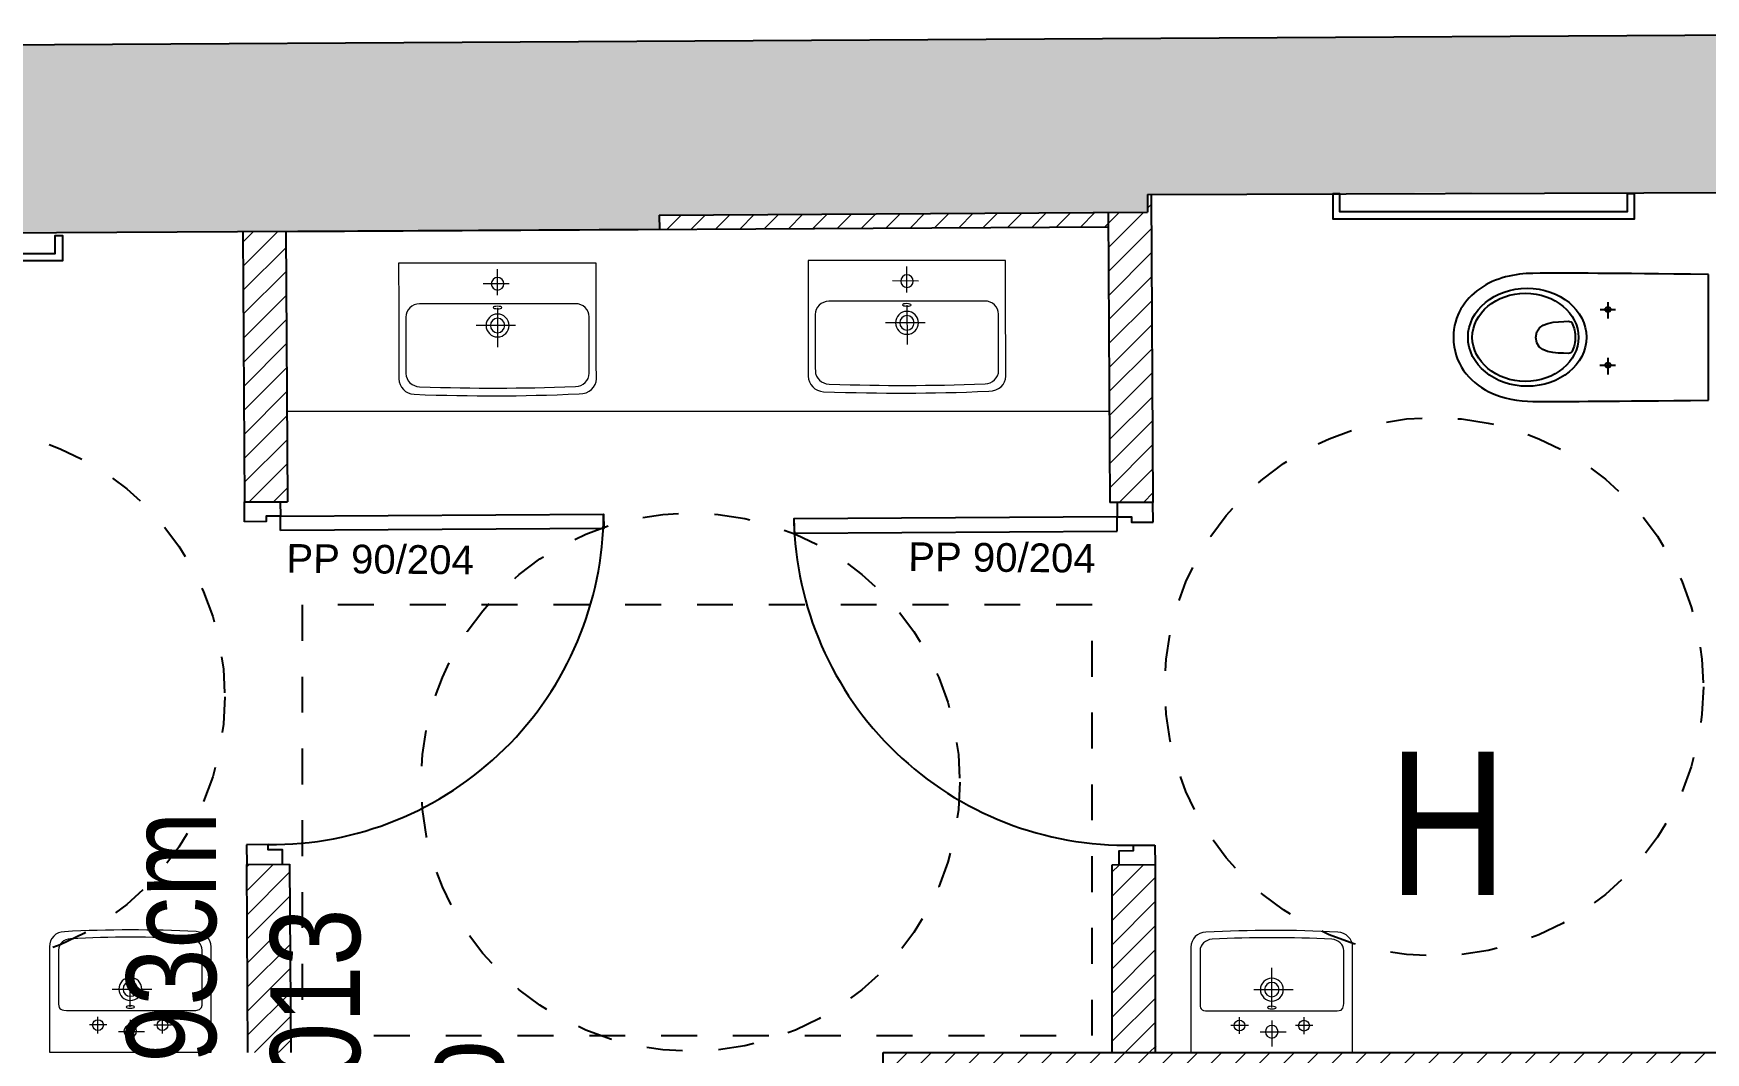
# Model space of a CAD drawing. Extents: x -28.9 to 23.3, y -8.4 to 57.6.
# Drawn here: x -14.161 to -9.505, y 54.749 to 57.588 of the extents above; entities that cross this region are included whole.
import ezdxf

# ---------------------------------------------------------------- set-up
doc = ezdxf.new("R2010")
doc.units = 0
doc.header["$LTSCALE"] = 0.001
doc.linetypes.add('CONTINU', pattern=[0])
doc.linetypes.add('HIDDEN2', pattern=[0.1875, 0.125, -0.0625])
for name, color, linetype in [('01-STR_MACONNERIE_HACH', 252, 'Continuous'), ('02-CL HACH PLATRE', 6, 'Continuous'), ('A-Etiquettes', 7, 'Continuous'), ('Exit- Etiquette-incendie', 1, 'Continuous')]:
    doc.layers.add(name, color=color, linetype=linetype)
doc.layers.add('A-placo', color=30, linetype='Continuous', true_color=0xff7f00)
doc.styles.get("Standard").update_dxf_attribs({"font": 'ARIALN.TTF'})
doc.styles.add('verdana', font='swissc.ttf')

# ---------------------------------------------------------------- blocks, each defined once
blk = doc.blocks.new('BLOC_ATT_RENS_100')
at = {"flags": 8}
for tag, p, height in [('N°', (-0.4156, 0.9727), 0.25), ('TITRE', (-0.4156, 0.6753), 0.21), ('SURF', (-0.4156, 0.3727), 0.15), ('EFFECTIF', (-0.4156, 0.0727), 0.15), ('HSP', (-0.4156, -0.2356), 0.15), ('REV.SOL', (-0.4156, -0.5258), 0.15), ('REV.MUR', (-0.4156, -0.8258), 0.15), ('PLAF', (-0.4156, -1.1258), 0.15)]:
    blk.add_attdef(tag, p, '', height=height, dxfattribs=at)
at = {"layer": 'Exit- Etiquette-incendie', "flags": 8}
for tag, p in [('EFFECTIF.MAX', (-0.4156, -1.414)), ('SURF.PROG', (-0.4156, -1.6479))]:
    blk.add_attdef(tag, p, '', height=0.15, dxfattribs=at)
blk = doc.blocks.new('wc PMR')
for points in [[(-0.4001, 0.2411), (-0.4001, 0.2611), (-0.3501, 0.2611), (-0.3501, 1.0611), (-0.4001, 1.0611), (-0.4001, 1.0811), (-0.3301, 1.0811), (-0.3301, 0.2411), (-0.4001, 0.2411)], [(0.1752, -0.035), (0.1752, -0.235), (-0.1753, -0.235), (-0.1753, -0.035), (0.1752, -0.035)]]:
    blk.add_lwpolyline(points)
for points in [[(-0.1356, 0.6717), (-0.1047, 0.7143), (-0.0611, 0.745), (-0.0001, 0.745)], [(-0.1783, 0.5239), (-0.1779, 0.5716), (-0.1666, 0.629), (-0.1356, 0.6717)], [(-0.078, 0.3365), (-0.078, 0.3365), (-0.078, 0.2933), (-0.078, 0.2933)], [(0.0773, 0.3369), (0.0773, 0.3369), (0.0773, 0.2936), (0.0773, 0.2936)], [(-0.0985, 0.3147), (-0.0985, 0.3147), (-0.0522, 0.3147), (-0.0522, 0.3147)], [(0.0568, 0.3151), (0.0568, 0.3151), (0.1031, 0.3151), (0.1031, 0.3151)], [(0.1752, 0.035), (0.1752, 0.035), (-0.1754, 0.035), (-0.1754, 0.035)]]:
    blk.add_open_spline(points, degree=3)
for points, knots in [([(-0.0002, 0.7044), (0.0752, 0.7044), (0.1364, 0.6306), (0.1364, 0.5396), (0.1364, 0.5396), (0.1364, 0.4486), (0.0753, 0.3748), (-0.0002, 0.3748), (-0.0002, 0.3748), (-0.0756, 0.3748), (-0.1368, 0.4486), (-0.1368, 0.5396), (-0.1368, 0.5396), (-0.1368, 0.6306), (-0.0756, 0.7044), (-0.0002, 0.7044)], [0, 0, 0, 0, 0.25, 0.25, 0.25, 0.25, 0.5, 0.5, 0.5, 0.5, 0.75, 0.75, 0.75, 0.75, 1, 1, 1, 1]), ([(-0.0001, 0.745), (-0.0001, 0.745), (0.0724, 0.7449), (0.1234, 0.7019), (0.1515, 0.6466)], [0.5714286, 0.5714286, 0.5714286, 0.5714286, 0.5714286, 0.7142857, 0.7142857, 0.7142857, 0.7142857]), ([(-0.0001, 0.6924), (0.0676, 0.6924), (0.1225, 0.6262), (0.1225, 0.5446), (0.1225, 0.5446), (0.1225, 0.463), (0.0676, 0.3968), (-0.0001, 0.3968), (-0.0001, 0.3968), (-0.0678, 0.3968), (-0.1227, 0.463), (-0.1228, 0.5446), (-0.1228, 0.5446), (-0.1228, 0.6262), (-0.0678, 0.6924), (-0.0001, 0.6924)], [0, 0, 0, 0, 0.25, 0.25, 0.25, 0.25, 0.5, 0.5, 0.5, 0.5, 0.75, 0.75, 0.75, 0.75, 1, 1, 1, 1]), ([(0.1515, 0.6466), (0.1515, 0.6466), (0.1711, 0.6078), (0.178, 0.5626), (0.1783, 0.5236)], [0.7142857, 0.7142857, 0.7142857, 0.7142857, 0.7142857, 0.8571429, 0.8571429, 0.8571429, 0.8571429]), ([(-0.1754, 0.035), (-0.1754, 0.035), (-0.1787, 0.3113), (-0.1791, 0.4176), (-0.1783, 0.5239)], [0.1428571, 0.1428571, 0.1428571, 0.1428571, 0.1428572, 0.2857143, 0.2857143, 0.2857143, 0.2857143]), ([(0.0445, 0.4244), (0.0446, 0.4203), (0.0419, 0.4154), (0.0382, 0.4139), (0.0382, 0.4139), (0.0262, 0.4089), (0.013, 0.4058), (0, 0.4058), (0, 0.4058), (-0.0131, 0.4058), (-0.0264, 0.4088), (-0.0385, 0.4139), (-0.0385, 0.4139), (-0.0423, 0.4155), (-0.045, 0.4204), (-0.0447, 0.4245), (-0.0447, 0.4245), (-0.0432, 0.4567), (-0.0461, 0.5154), (-0.0001, 0.5153), (-0.0001, 0.5153), (0.0459, 0.5153), (0.0439, 0.459), (0.0445, 0.4244)], [0, 0, 0, 0, 0.166667, 0.166667, 0.166667, 0.166667, 0.333333, 0.333333, 0.333333, 0.333333, 0.5, 0.5, 0.5, 0.5, 0.666667, 0.666667, 0.666667, 0.666667, 0.833333, 0.833333, 0.833333, 0.833333, 1, 1, 1, 1]), ([(0.1783, 0.5236), (0.1783, 0.5236), (0.179, 0.4174), (0.1779, 0.3112), (0.1752, 0.035)], [0.8571429, 0.8571429, 0.8571429, 0.8571429, 0.8571429, 1, 1, 1, 1]), ([(-0.0776, 0.3223), (-0.0735, 0.3223), (-0.0702, 0.319), (-0.0702, 0.3149), (-0.0702, 0.3149), (-0.0702, 0.3108), (-0.0735, 0.3074), (-0.0776, 0.3074), (-0.0776, 0.3074), (-0.0817, 0.3074), (-0.0851, 0.3108), (-0.0851, 0.3149), (-0.0851, 0.3149), (-0.0851, 0.319), (-0.0817, 0.3223), (-0.0776, 0.3223)], [0, 0, 0, 0, 0.25, 0.25, 0.25, 0.25, 0.5, 0.5, 0.5, 0.5, 0.75, 0.75, 0.75, 0.75, 1, 1, 1, 1]), ([(0.0775, 0.3223), (0.0816, 0.3223), (0.0849, 0.319), (0.0849, 0.3149), (0.0849, 0.3149), (0.0849, 0.3108), (0.0816, 0.3074), (0.0775, 0.3074), (0.0775, 0.3074), (0.0733, 0.3074), (0.07, 0.3108), (0.07, 0.3149), (0.07, 0.3149), (0.07, 0.319), (0.0733, 0.3223), (0.0775, 0.3223)], [0, 0, 0, 0, 0.25, 0.25, 0.25, 0.25, 0.5, 0.5, 0.5, 0.5, 0.75, 0.75, 0.75, 0.75, 1, 1, 1, 1])]:
    blk.add_open_spline(points, degree=3, knots=knots)
blk = doc.blocks.new('Xref-R1-2018-11')
at = {"layer": '01-STR_MACONNERIE_HACH'}
h = blk.add_hatch(color=256, dxfattribs=at)
h.dxf.hatch_style = 1
h.paths.add_polyline_path([(-13.2482, 17.2726), (-13.2464, 17.3552), (-13.3263, 17.357), (-13.3286, 17.2587), (-13.3914, 17.2601), (-13.399, 16.927), (-13.5079, 16.93), (-13.5407, 15.475), (-12.3781, 15.4852), (-12.0987, 15.4925), (-12.1006, 15.595), (-11.7951, 15.5972), (-11.7955, 15.6515), (-11.7051, 15.6521), (-11.7057, 15.7321), (-11.7961, 15.7315), (-11.8002, 16.3076), (-12.5844, 16.3007), (-12.5628, 17.2571)])
h.paths.add_polyline_path([(-13.016, 26.8788), (-13.0148, 26.9286), (-13.1748, 26.9322), (-13.2002, 25.8042), (-13.0403, 25.8006), (-13.0392, 25.8466), (-12.3694, 25.8315), (-12.3461, 26.8637)])
h.paths.add_polyline_path([(-12.9482, 29.884), (-12.9471, 29.9305), (-13.1071, 29.9341), (-13.1322, 28.82), (-12.9723, 28.8164), (-12.9713, 28.8583), (-12.3015, 28.8432), (-12.2783, 29.8689)])
h.paths.add_polyline_path([(-12.8806, 32.8798), (-12.8796, 32.9264), (-13.0395, 32.93), (-13.0646, 31.8192), (-12.9046, 31.8156), (-12.9037, 31.8566), (-12.2339, 31.8415), (-12.2108, 32.8647)])
h.paths.add_polyline_path([(-7.8977, 17.8935), (-7.9249, 16.1937), (-9.3388, 16.2164), (-9.3116, 17.9162)], flags=16)
edge = h.paths.add_edge_path()
edge.add_line((-5.7355, 19.4487), (-5.7354, 19.673))
edge.add_line((-5.7354, 19.673), (-6.2408, 19.6722))
edge.add_line((-6.2408, 19.6722), (-6.2409, 19.7122))
edge.add_line((-6.2409, 19.7122), (-6.3009, 19.7121))
edge.add_line((-6.3009, 19.7121), (-6.3003, 19.3321))
edge.add_line((-6.3003, 19.3321), (-6.3001, 19.2121))
edge.add_line((-6.3001, 19.2121), (-6.2995, 18.8521))
edge.add_line((-6.2995, 18.8521), (-4.9041, 18.8504))
edge.add_line((-4.9041, 18.8504), (-4.7896, 18.8485))
edge.add_line((-4.7896, 18.8485), (-4.7896, 18.8503))
edge.add_line((-4.7896, 18.8503), (0.0225, 18.8446))
edge.add_line((0.0225, 18.8446), (0.106, 18.8446))
edge.add_line((0.106, 18.8446), (0.2806, 18.8446))
edge.add_line((0.2806, 18.8446), (0.4487, 18.8446))
edge.add_line((0.4487, 18.8446), (0.4487, 18.425))
edge.add_line((0.4487, 18.425), (0.4487, 16.6851))
edge.add_line((0.4487, 16.6851), (0.4487, 16.2405))
edge.add_line((0.4487, 16.2405), (0.2236, 16.2425))
edge.add_line((0.2236, 16.2425), (0.1546, 16.2432))
edge.add_line((0.1546, 16.2432), (-0.0015, 16.2446))
edge.add_line((-0.0015, 16.2446), (-0.2468, 16.2449))
edge.add_line((-0.2468, 16.2449), (-0.2454, 15.7779))
edge.add_line((-0.2454, 15.7779), (-1.2062, 15.7687))
edge.add_line((-1.2062, 15.7687), (-1.2046, 15.6087))
edge.add_line((-1.2046, 15.6087), (-1.1023, 15.6097))
edge.add_line((-1.1023, 15.6097), (-1.1021, 15.5676))
edge.add_line((-1.1021, 15.5676), (-0.9148, 15.565))
edge.add_line((-0.9148, 15.565), (-0.9332, 14.2458))
edge.add_line((-0.9332, 14.2458), (0.2856, 14.1815))
edge.add_line((0.2856, 14.1815), (0.5987, 14.6647))
edge.add_line((0.5987, 14.6647), (0.8714, 14.6528))
edge.add_line((0.8714, 14.6528), (1.1057, 14.6698))
edge.add_arc((1.2745, 16.7823), 2.1193, 265.4303, 301.2709)
edge.add_arc((40.798, -48.2968), 74.0214, 121.070384, 121.270916, ccw=False)
edge.add_line((2.5963, 15.105), (3.1685, 15.5334))
edge.add_line((3.1685, 15.5334), (0.2855, 19.3723))
edge.add_line((0.2855, 19.3723), (-0.7597, 19.3933))
edge.add_line((-0.7597, 19.3933), (-0.747, 22.1412))
edge.add_line((-0.747, 22.1412), (-5.8429, 22.1646))
edge.add_line((-5.8429, 22.1646), (-5.7972, 28.5606))
edge.add_line((-5.7972, 28.5606), (-5.795, 29.1114))
edge.add_line((-5.795, 29.1114), (-6.3155, 29.1106))
edge.add_line((-6.3155, 29.1106), (-6.3023, 20.6221))
edge.add_line((-6.3023, 20.6221), (-6.2423, 20.6222))
edge.add_line((-6.2423, 20.6222), (-6.2424, 20.6622))
edge.add_line((-6.2424, 20.6622), (-5.7309, 20.663))
edge.add_line((-5.7309, 20.663), (-5.7272, 21.2645))
edge.add_line((-5.7272, 21.2645), (-5.527, 21.2636))
edge.add_line((-5.527, 21.2636), (-5.5256, 21.5889))
edge.add_line((-5.5256, 21.5889), (-1.3239, 21.5696))
edge.add_line((-1.3239, 21.5696), (-1.3337, 19.4285))
edge.add_line((-1.3337, 19.4285), (-5.7355, 19.4487))
h.paths.add_polyline_path([(-6.3235, 34.208), (-6.3185, 31.0306), (-5.7872, 31.0315), (-5.7742, 34.2089)])
h.paths.add_polyline_path([(-13.0763, 46.5574), (-13.0747, 46.6254), (-13.1347, 46.6268), (-13.1367, 46.5375), (-13.2241, 46.5395), (-13.2326, 46.1627), (-13.1939, 46.1618), (-13.2006, 45.8651), (-13.2799, 45.8669), (-13.2853, 45.6271), (-13.3107, 45.6276), (-13.3327, 44.6525), (-13.3073, 44.652), (-13.3129, 44.4021), (-13.2336, 44.4003), (-13.2405, 44.0948), (-13.2792, 44.0957), (-13.2875, 43.7255), (-13.2002, 43.7235), (-13.2024, 43.6246), (-13.1425, 43.6232), (-13.141, 43.6882), (-12.8996, 43.6827), (-12.8349, 46.5519)])
h.paths.add_polyline_path([(-13.1757, 42.1486), (-13.1742, 42.2141), (-13.2342, 42.2154), (-13.2359, 42.1394), (-13.3233, 42.1414), (-13.3318, 41.7646), (-13.2931, 41.7637), (-13.2999, 41.4604), (-13.3792, 41.4622), (-13.3847, 41.2176), (-13.4102, 41.2182), (-13.432, 40.2525), (-13.4065, 40.252), (-13.412, 40.0099), (-13.3327, 40.0081), (-13.3396, 39.6996), (-13.3783, 39.7005), (-13.3867, 39.3303), (-13.2993, 39.3284), (-13.3014, 39.2386), (-13.2414, 39.2373), (-13.24, 39.2993), (-12.9986, 39.2938), (-12.9343, 42.1431)])
h.paths.add_polyline_path([(-12.1331, 36.3072), (-8.7059, 36.2299), (-7.8185, 36.2454), (-7.8143, 36.8681), (-13.0525, 36.9039), (-13.0333, 37.7542), (-13.2747, 37.7596), (-13.273, 37.8352), (-13.333, 37.8366), (-13.3351, 37.7414), (-13.4225, 37.7434), (-13.431, 37.3661), (-13.3923, 37.3652), (-13.3992, 37.0577), (-13.4785, 37.0594), (-13.4841, 36.8129), (-13.506, 36.8134), (-13.5297, 35.7616), (-13.5078, 35.7611), (-13.5152, 35.4315), (-12.9834, 35.4195), (-12.997, 34.8163), (-12.837, 34.8127), (-12.8362, 34.8493), (-12.1664, 34.8342)])
h.paths.add_polyline_path([(-12.4368, 22.845), (-12.4138, 23.862), (-13.0837, 23.8771), (-13.0822, 23.9408), (-13.2422, 23.9444), (-13.2676, 22.8193), (-13.1076, 22.8157), (-13.1066, 22.8601)])
h.paths.add_polyline_path([(-12.5302, 18.7039), (-12.4818, 20.8501), (-13.0416, 20.8627), (-13.1516, 20.864), (-13.15, 20.9348), (-13.31, 20.9384), (-13.3347, 19.8411), (-13.4409, 19.8435), (-13.4583, 19.0732), (-13.3506, 19.0708), (-13.3581, 18.7362), (-13.2953, 18.7348), (-13.2972, 18.6474), (-13.2173, 18.6456), (-13.2156, 18.7194)])
h.paths.add_polyline_path([(-6.3725, 48.1925), (-6.3618, 48.0825), (-6.3497, 45.9863), (-6.3548, 36.9326), (-6.3742, 36.933), (-6.3787, 36.2705), (-6.3267, 36.2706), (-6.3265, 36.1288), (-5.7663, 36.1297), (-5.7633, 36.865), (-5.7886, 36.8655), (-5.8621, 50.7197), (-13.1704, 50.6776), (-13.2395, 47.6321), (-13.1995, 47.6306), (-13.2061, 47.3381), (-13.1187, 47.3361), (-13.1214, 47.2163), (-13.0614, 47.215), (-13.06, 47.2768), (-12.7581, 47.2705), (-12.7609, 47.9057), (-12.7739, 50.1556), (-9.6939, 50.1734), (-9.6942, 50.2134), (-8.3342, 50.2212), (-8.3345, 50.2712), (-7.4045, 50.2766), (-6.3845, 50.2766)])
h.paths.add_polyline_path([(-9.2278, 18.2775), (-9.2294, 18.2074), (-9.2294, 18.2074), (-9.6593, 18.2171), (-9.6701, 16.3262), (-10.3206, 16.3205), (-10.3165, 15.7421), (-10.3949, 15.7415), (-10.3943, 15.6615), (-10.3159, 15.6621), (-10.3155, 15.6077), (-9.9822, 15.6101), (-9.9726, 15.5062), (-6.7867, 15.5342), (-6.7871, 15.6462), (-6.4325, 15.6472), (-6.4327, 15.7216), (-6.3239, 15.7219), (-6.3241, 15.8019), (-6.408, 15.8038), (-6.4093, 16.2522), (-7.6295, 16.2537), (-7.6204, 16.6863), (-7.917, 16.691), (-7.9037, 17.5162), (-7.6071, 17.5114), (-7.5953, 18.2513), (-7.8666, 18.2557)])
h.paths.add_polyline_path([(-3.6468, 16.2489), (-4.9655, 16.2505), (-4.9642, 15.8058), (-5.0161, 15.8057), (-5.0159, 15.7255), (-4.9319, 15.7259), (-4.9317, 15.6516), (-4.6691, 15.6523), (-4.6688, 15.5755), (-3.6065, 15.5857), (-3.608, 15.7457), (-3.6453, 15.7453)], flags=17)
at = {"layer": '02-CL HACH PLATRE', "lineweight": 13, "transparency": 33554687}
h = blk.add_hatch(dxfattribs=at)
h.set_pattern_fill('ANSI31', color=256, scale=0.015)
h.paths.add_polyline_path([(-8.3245, 50.2712), (-8.3345, 50.2712), (-8.3345, 50.2212), (-8.4442, 50.2206), (-8.4395, 49.4131), (-8.3195, 49.4138)])
h = blk.add_hatch(dxfattribs=at)
h.set_pattern_fill('ANSI31', color=256, scale=0.015)
edge = h.paths.add_edge_path()
edge.add_line((-9.6942, 50.2134), (-9.6939, 50.1734))
edge.add_line((-9.6939, 50.1734), (-9.3253, 50.1755))
edge.add_spline(control_points=[(-9.323, 50.1764), (-9.3232, 50.1763), (-9.3235, 50.1762), (-9.3238, 50.1761)], knot_values=[0.776786, 0.776786, 0.776786, 0.776786, 0.785714, 0.785714, 0.785714, 0.785714], degree=3, periodic=0)
edge.add_spline(control_points=[(-9.3202, 50.1772), (-9.3209, 50.177), (-9.3215, 50.1769), (-9.3221, 50.1767)], knot_values=[0.794643, 0.794643, 0.794643, 0.794643, 0.812499, 0.812499, 0.812499, 0.812499], degree=3, periodic=0)
edge.add_spline(control_points=[(-9.315, 50.1776), (-9.315, 50.1776), (-9.315, 50.1776), (-9.315, 50.1776), (-9.315, 50.1776), (-9.3158, 50.1776), (-9.3165, 50.1776), (-9.3172, 50.1775)], knot_values=[0.839285, 0.839285, 0.839285, 0.839285, 0.848215, 0.848215, 0.848215, 0.848315, 0.857144, 0.857144, 0.857144, 0.857144], degree=3, periodic=0)
edge.add_spline(control_points=[(-9.315, 50.1776), (-9.315, 50.1776), (-9.2127, 50.1772), (-9.1099, 50.1767)], knot_values=[0.857144, 0.857144, 0.857144, 0.857144, 0.928172, 0.928172, 0.928172, 0.928172], degree=3, periodic=0)
edge.add_line((-9.1099, 50.1767), (-8.4439, 50.1806))
edge.add_line((-8.4439, 50.1806), (-8.4442, 50.2206))
edge.add_line((-8.4442, 50.2206), (-9.6942, 50.2134))
h = blk.add_hatch(dxfattribs=at)
h.set_pattern_fill('ANSI31', color=256, scale=0.015)
h.paths.add_polyline_path([(-10.731, 49.6674), (-10.7339, 50.1674), (-10.8539, 50.1667), (-10.8496, 49.4142), (-10.7496, 49.4148), (-10.7296, 49.4149)])
h = blk.add_hatch(dxfattribs=at)
h.set_pattern_fill('ANSI31', color=256, scale=0.015)
h.paths.add_polyline_path([(-10.7237, 48.4042), (-10.8437, 48.4035), (-10.8407, 47.88), (-10.7207, 47.88)])
h = blk.add_hatch(dxfattribs=at)
h.set_pattern_fill('ANSI31', color=256, scale=0.015)
h.paths.add_polyline_path([(-8.3137, 48.4031), (-8.4137, 48.4025), (-8.4337, 48.4024), (-8.4307, 47.8801), (-8.3107, 47.8801)])
h = blk.add_hatch(dxfattribs=at)
h.set_pattern_fill('ANSI31', color=256, scale=0.015)
h.paths.add_polyline_path([(-6.3607, 47.8803), (-9.0707, 47.88), (-9.0707, 47.78), (-9.0707, 47.759), (-6.36, 47.7593)])
for p, q in [((-5.8621, 50.7197), (-13.1704, 50.6776)), ((-8.3345, 50.2712), (-6.3845, 50.2774)), ((-9.6942, 50.2134), (-8.3345, 50.2212)), ((-9.6939, 50.1734), (-12.7739, 50.1556)), ((-10.8539, 50.1667), (-10.8496, 49.4142)), ((-10.7339, 50.1674), (-10.7296, 49.4149)), ((-10.8496, 49.4142), (-10.7296, 49.4149)), ((-8.3195, 49.4131), (-8.4395, 49.4124)), ((-10.8437, 48.4042), (-10.7238, 48.4049)), ((-10.8437, 48.4042), (-10.8407, 47.88)), ((-10.7238, 48.4049), (-10.7207, 47.8807)), ((-8.3137, 48.4031), (-8.4337, 48.4024)), ((-8.4337, 48.4024), (-8.4336, 47.8801)), ((-8.3137, 48.4031), (-8.3136, 47.8801))]:
    blk.add_line(p, q)
for points in [[(-8.3345, 50.2712), (-8.3345, 50.2212)], [(-9.6942, 50.2134), (-9.6939, 50.1734)]]:
    blk.add_lwpolyline(points)
at = {"linetype": 'CONTINU'}
for points in [[(-8.3245, 50.2713), (-8.3195, 49.4131)], [(-8.4442, 50.2206), (-8.4395, 49.4124)], [(-10.7339, 50.1674), (-8.4439, 50.1806)]]:
    blk.add_lwpolyline(points, dxfattribs=at)
at = {"lineweight": 18}
blk.add_lwpolyline([(-10.731, 49.6674), (-10.731, 49.6674), (-8.441, 49.6674)], dxfattribs=at)
at = {"linetype": 'CONTINU'}
for points in [[(-10.8492, 49.3592), (-10.8496, 49.4142), (-10.7496, 49.4148), (-10.7493, 49.3748), (-10.7893, 49.3746), (-10.7892, 49.3596), (-10.8492, 49.3592)], [(-8.3192, 49.3581), (-8.3195, 49.4131), (-8.4195, 49.4125), (-8.4193, 49.3725), (-8.3793, 49.3727), (-8.3792, 49.3577), (-8.3192, 49.3581)], [(-10.7491, 49.3348), (-10.7493, 49.3748), (-9.8493, 49.3806), (-9.8491, 49.3406)], [(-8.4191, 49.3325), (-8.4193, 49.3725), (-9.3193, 49.3673), (-9.319, 49.3273)], [(-10.8434, 48.4592), (-10.843, 48.4042), (-10.7431, 48.4048), (-10.7433, 48.4448), (-10.7833, 48.4446), (-10.7834, 48.4596), (-10.8434, 48.4592)], [(-8.314, 48.4581), (-8.3137, 48.4031), (-8.4137, 48.4025), (-8.4139, 48.4425), (-8.3739, 48.4427), (-8.374, 48.4577), (-8.314, 48.4581)], [(-9.0707, 47.88), (-6.3607, 47.8803), (-6.36, 47.7593), (-9.0707, 47.759)]]:
    blk.add_lwpolyline(points, close=True, dxfattribs=at)
at = {"color": 6, "linetype": 'HIDDEN2'}
blk.add_lwpolyline([(-8.489, 49.1274), (-10.689, 49.1274), (-10.689, 47.9274), (-8.489, 47.9274), (-8.489, 49.1274)], dxfattribs=at)
for centre in [(-7.5368, 48.8994), (-11.6541, 48.8716), (-9.6073, 48.6336)]:
    blk.add_circle(centre, 0.75, dxfattribs=at)
at = {"linetype": 'CONTINU'}
for centre, start, end in [((-10.7752, 49.3854), 269.4904, 359.7049), ((-8.3936, 49.3834), 180.9947, 271.2092)]:
    blk.add_arc(centre, 0.9259, start, end, dxfattribs=at)
at = {"lineweight": 18}
for centre, major_axis in [((-11.2573, 47.9567), (0, -0.015)), ((-11.0779, 47.9564), (0.015, 0)), ((-8.0785, 47.9553), (0, -0.015)), ((-7.899, 47.955), (0.015, 0))]:
    blk.add_ellipse(centre, major_axis=major_axis, ratio=1, dxfattribs=at)
for points, knots in [([(-10.4202, 50.08), (-10.4202, 50.08), (-9.8703, 50.08), (-9.8703, 50.08), (-9.8703, 50.08), (-9.8703, 50.08), (-9.8695, 49.7575), (-9.8695, 49.7575), (-9.8695, 49.7575), (-9.8694, 49.7344), (-9.8886, 49.7154), (-9.917, 49.7153), (-9.917, 49.7153), (-10.0869, 49.7084), (-10.2074, 49.7083), (-10.3773, 49.7141), (-10.3773, 49.7141), (-10.4005, 49.7149), (-10.4193, 49.7342), (-10.4193, 49.7576), (-10.4193, 49.7576), (-10.4193, 49.7576), (-10.4202, 50.08), (-10.4202, 50.08)], [0, 0, 0, 0, 0.142857, 0.142857, 0.142857, 0.142867, 0.285714, 0.285714, 0.285714, 0.285724, 0.428571, 0.428571, 0.428571, 0.428581, 0.571429, 0.571429, 0.571429, 0.571439, 0.714286, 0.714286, 0.714286, 0.714296, 1, 1, 1, 1]), ([(-9.2801, 50.0874), (-9.2801, 50.0874), (-8.7303, 50.0874), (-8.7303, 50.0874), (-8.7303, 50.0874), (-8.7303, 50.0874), (-8.7294, 49.7649), (-8.7294, 49.7649), (-8.7294, 49.7649), (-8.7293, 49.7418), (-8.7485, 49.7229), (-8.7769, 49.7228), (-8.7769, 49.7228), (-8.9468, 49.7159), (-9.0673, 49.7157), (-9.2373, 49.7215), (-9.2373, 49.7215), (-9.2604, 49.7223), (-9.2792, 49.7416), (-9.2793, 49.7651), (-9.2793, 49.7651), (-9.2793, 49.7651), (-9.2801, 50.0874), (-9.2801, 50.0874)], [0, 0, 0, 0, 0.142857, 0.142857, 0.142857, 0.142867, 0.285714, 0.285714, 0.285714, 0.285724, 0.428571, 0.428571, 0.428571, 0.428581, 0.571429, 0.571429, 0.571429, 0.571439, 0.714286, 0.714286, 0.714286, 0.714296, 1, 1, 1, 1]), ([(-10.1322, 50.0344), (-10.1254, 50.0276), (-10.1254, 50.0165), (-10.1322, 50.0097), (-10.1322, 50.0097), (-10.139, 50.0028), (-10.1501, 50.0028), (-10.1569, 50.0096), (-10.1569, 50.0096), (-10.1638, 50.0164), (-10.1638, 50.0275), (-10.157, 50.0344), (-10.157, 50.0344), (-10.1502, 50.0412), (-10.1391, 50.0413), (-10.1322, 50.0344)], [0, 0, 0, 0, 0.2, 0.2, 0.2, 0.20001, 0.4, 0.4, 0.4, 0.40001, 0.6, 0.6, 0.6, 0.60001, 1, 1, 1, 1]), ([(-8.9922, 50.0419), (-8.9853, 50.035), (-8.9853, 50.024), (-8.9921, 50.0171), (-8.9921, 50.0171), (-8.9989, 50.0103), (-9.01, 50.0102), (-9.0169, 50.0171), (-9.0169, 50.0171), (-9.0237, 50.0239), (-9.0238, 50.0349), (-9.0169, 50.0418), (-9.0169, 50.0418), (-9.0101, 50.0487), (-8.999, 50.0487), (-8.9922, 50.0419)], [0, 0, 0, 0, 0.2, 0.2, 0.2, 0.20001, 0.4, 0.4, 0.4, 0.40001, 0.6, 0.6, 0.6, 0.60001, 1, 1, 1, 1]), ([(-10.3622, 49.9659), (-10.3622, 49.9659), (-9.9279, 49.9667), (-9.9279, 49.9667), (-9.9279, 49.9667), (-9.9069, 49.9667), (-9.8897, 49.9502), (-9.8897, 49.93), (-9.8897, 49.93), (-9.8897, 49.93), (-9.8893, 49.7728), (-9.8893, 49.7728), (-9.8893, 49.7728), (-9.8892, 49.7526), (-9.9063, 49.7361), (-9.9273, 49.736), (-9.9273, 49.736), (-10.0885, 49.7301), (-10.2003, 49.7299), (-10.3616, 49.7353), (-10.3616, 49.7353), (-10.3825, 49.736), (-10.3997, 49.7517), (-10.3998, 49.7719), (-10.3998, 49.7719), (-10.3998, 49.7719), (-10.4002, 49.9291), (-10.4002, 49.9291), (-10.4002, 49.9291), (-10.4002, 49.9493), (-10.3831, 49.9659), (-10.3622, 49.9659)], [0, 0, 0, 0, 0.111111, 0.111111, 0.111111, 0.111121, 0.222222, 0.222222, 0.222222, 0.222232, 0.333333, 0.333333, 0.333333, 0.333343, 0.444444, 0.444444, 0.444444, 0.444454, 0.555556, 0.555556, 0.555556, 0.555566, 0.666667, 0.666667, 0.666667, 0.666677, 0.777778, 0.777778, 0.777778, 0.777788, 1, 1, 1, 1]), ([(-9.2221, 49.9733), (-9.2221, 49.9733), (-8.7878, 49.9741), (-8.7878, 49.9741), (-8.7878, 49.9741), (-8.7669, 49.9741), (-8.7497, 49.9577), (-8.7496, 49.9375), (-8.7496, 49.9375), (-8.7496, 49.9375), (-8.7492, 49.7803), (-8.7492, 49.7803), (-8.7492, 49.7803), (-8.7492, 49.7601), (-8.7663, 49.7435), (-8.7872, 49.7434), (-8.7872, 49.7434), (-8.9485, 49.7375), (-9.0602, 49.7373), (-9.2215, 49.7427), (-9.2215, 49.7427), (-9.2425, 49.7434), (-9.2597, 49.7591), (-9.2597, 49.7793), (-9.2597, 49.7793), (-9.2597, 49.7793), (-9.2601, 49.9365), (-9.2601, 49.9365), (-9.2601, 49.9365), (-9.2602, 49.9567), (-9.2431, 49.9733), (-9.2221, 49.9733)], [0, 0, 0, 0, 0.111111, 0.111111, 0.111111, 0.111121, 0.222222, 0.222222, 0.222222, 0.222232, 0.333333, 0.333333, 0.333333, 0.333343, 0.444444, 0.444444, 0.444444, 0.444454, 0.555556, 0.555556, 0.555556, 0.555566, 0.666667, 0.666667, 0.666667, 0.666677, 0.777778, 0.777778, 0.777778, 0.777788, 1, 1, 1, 1]), ([(-9.0045, 49.9669), (-8.998, 49.9668), (-8.9928, 49.9652), (-8.993, 49.9633), (-8.993, 49.9633), (-8.9931, 49.9614), (-8.9986, 49.9599), (-9.0051, 49.9599), (-9.0051, 49.9599), (-9.0116, 49.96), (-9.0168, 49.9616), (-9.0166, 49.9635), (-9.0166, 49.9635), (-9.0165, 49.9654), (-9.0111, 49.9669), (-9.0045, 49.9669)], [0, 0, 0, 0, 0.2, 0.2, 0.2, 0.20001, 0.4, 0.4, 0.4, 0.40001, 0.6, 0.6, 0.6, 0.60001, 1, 1, 1, 1]), ([(-10.1447, 49.9379), (-10.1271, 49.9379), (-10.1128, 49.9236), (-10.1127, 49.906), (-10.1127, 49.906), (-10.1127, 49.8884), (-10.1269, 49.874), (-10.1446, 49.874), (-10.1446, 49.874), (-10.1622, 49.8739), (-10.1765, 49.8882), (-10.1766, 49.9058), (-10.1766, 49.9058), (-10.1766, 49.9235), (-10.1624, 49.9378), (-10.1447, 49.9379)], [0, 0, 0, 0, 0.2, 0.2, 0.2, 0.20001, 0.4, 0.4, 0.4, 0.40001, 0.6, 0.6, 0.6, 0.60001, 1, 1, 1, 1]), ([(-10.1447, 49.926), (-10.1336, 49.926), (-10.1246, 49.9171), (-10.1246, 49.906), (-10.1246, 49.906), (-10.1246, 49.8949), (-10.1335, 49.8859), (-10.1446, 49.8859), (-10.1446, 49.8859), (-10.1557, 49.8858), (-10.1647, 49.8948), (-10.1647, 49.9059), (-10.1647, 49.9059), (-10.1648, 49.9169), (-10.1558, 49.926), (-10.1447, 49.926)], [0, 0, 0, 0, 0.2, 0.2, 0.2, 0.20001, 0.4, 0.4, 0.4, 0.40001, 0.6, 0.6, 0.6, 0.60001, 1, 1, 1, 1]), ([(-10.1446, 49.9595), (-10.138, 49.9594), (-10.1329, 49.9578), (-10.133, 49.9559), (-10.133, 49.9559), (-10.1332, 49.954), (-10.1386, 49.9524), (-10.1451, 49.9525), (-10.1451, 49.9525), (-10.1517, 49.9525), (-10.1568, 49.9541), (-10.1567, 49.9561), (-10.1567, 49.9561), (-10.1565, 49.958), (-10.1511, 49.9595), (-10.1446, 49.9595)], [0, 0, 0, 0, 0.2, 0.2, 0.2, 0.20001, 0.4, 0.4, 0.4, 0.40001, 0.6, 0.6, 0.6, 0.60001, 1, 1, 1, 1]), ([(-9.0047, 49.9453), (-8.9871, 49.9453), (-8.9727, 49.9311), (-8.9727, 49.9134), (-8.9727, 49.9134), (-8.9726, 49.8958), (-8.9869, 49.8815), (-9.0045, 49.8814), (-9.0045, 49.8814), (-9.0222, 49.8814), (-9.0365, 49.8956), (-9.0365, 49.9133), (-9.0365, 49.9133), (-9.0366, 49.9309), (-9.0223, 49.9452), (-9.0047, 49.9453)], [0, 0, 0, 0, 0.2, 0.2, 0.2, 0.20001, 0.4, 0.4, 0.4, 0.40001, 0.6, 0.6, 0.6, 0.60001, 1, 1, 1, 1]), ([(-9.0047, 49.9334), (-8.9936, 49.9334), (-8.9846, 49.9245), (-8.9846, 49.9134), (-8.9846, 49.9134), (-8.9845, 49.9023), (-8.9935, 49.8933), (-9.0046, 49.8933), (-9.0046, 49.8933), (-9.0156, 49.8933), (-9.0246, 49.9022), (-9.0247, 49.9133), (-9.0247, 49.9133), (-9.0247, 49.9244), (-9.0157, 49.9334), (-9.0047, 49.9334)], [0, 0, 0, 0, 0.2, 0.2, 0.2, 0.20001, 0.4, 0.4, 0.4, 0.40001, 0.6, 0.6, 0.6, 0.60001, 1, 1, 1, 1]), ([(-10.9423, 47.8816), (-10.9423, 47.8816), (-11.3925, 47.8816), (-11.3925, 47.8816), (-11.3925, 47.8816), (-11.3925, 47.8816), (-11.3926, 48.1747), (-11.3926, 48.1747), (-11.3926, 48.1747), (-11.3926, 48.1978), (-11.3747, 48.2168), (-11.351, 48.2168), (-11.351, 48.2168), (-11.2287, 48.2233), (-11.1063, 48.2234), (-10.9839, 48.2172), (-10.9839, 48.2172), (-10.9608, 48.216), (-10.9423, 48.1981), (-10.9423, 48.1746), (-10.9423, 48.1746), (-10.9423, 48.1746), (-10.9423, 47.8816), (-10.9423, 47.8816)], [0, 0, 0, 0, 0.142857, 0.142857, 0.142857, 0.142867, 0.285714, 0.285714, 0.285714, 0.285724, 0.428571, 0.428571, 0.428571, 0.428581, 0.571429, 0.571429, 0.571429, 0.571439, 0.714286, 0.714286, 0.714286, 0.714296, 1, 1, 1, 1]), ([(-10.985, 47.9975), (-10.985, 47.9975), (-11.3452, 47.9975), (-11.3452, 47.9975), (-11.3452, 47.9975), (-11.3657, 47.9975), (-11.3672, 48.0046), (-11.3672, 48.0198), (-11.3672, 48.0198), (-11.3672, 48.0198), (-11.3672, 48.1654), (-11.3672, 48.1654), (-11.3672, 48.1654), (-11.3672, 48.1828), (-11.3521, 48.1961), (-11.3339, 48.1971), (-11.3339, 48.1971), (-11.2227, 48.2031), (-11.1115, 48.2031), (-11.0003, 48.1971), (-11.0003, 48.1971), (-10.9821, 48.1961), (-10.9672, 48.1828), (-10.9672, 48.1654), (-10.9672, 48.1654), (-10.9672, 48.1654), (-10.9672, 48.0184), (-10.9672, 48.0184), (-10.9672, 48.0184), (-10.9672, 48.0119), (-10.9668, 47.9975), (-10.985, 47.9975)], [0, 0, 0, 0, 0.111111, 0.111111, 0.111111, 0.111121, 0.222222, 0.222222, 0.222222, 0.222232, 0.333333, 0.333333, 0.333333, 0.333343, 0.444444, 0.444444, 0.444444, 0.444454, 0.555556, 0.555556, 0.555556, 0.555566, 0.666667, 0.666667, 0.666667, 0.666677, 0.777778, 0.777778, 0.777778, 0.777788, 1, 1, 1, 1]), ([(-7.7634, 47.8802), (-7.7634, 47.8802), (-8.2136, 47.8802), (-8.2136, 47.8802), (-8.2136, 47.8802), (-8.2136, 47.8802), (-8.2137, 48.1733), (-8.2137, 48.1733), (-8.2137, 48.1733), (-8.2137, 48.1964), (-8.1958, 48.2154), (-8.1722, 48.2154), (-8.1722, 48.2154), (-8.0498, 48.2219), (-7.9274, 48.222), (-7.8051, 48.2158), (-7.8051, 48.2158), (-7.7819, 48.2146), (-7.7634, 48.1967), (-7.7634, 48.1732), (-7.7634, 48.1732), (-7.7634, 48.1732), (-7.7634, 47.8802), (-7.7634, 47.8802)], [0, 0, 0, 0, 0.142857, 0.142857, 0.142857, 0.142867, 0.285714, 0.285714, 0.285714, 0.285724, 0.428571, 0.428571, 0.428571, 0.428581, 0.571429, 0.571429, 0.571429, 0.571439, 0.714286, 0.714286, 0.714286, 0.714296, 1, 1, 1, 1]), ([(-7.8062, 47.9961), (-7.8062, 47.9961), (-8.1664, 47.9961), (-8.1664, 47.9961), (-8.1664, 47.9961), (-8.1868, 47.9961), (-8.1883, 48.0032), (-8.1883, 48.0184), (-8.1883, 48.0184), (-8.1883, 48.0184), (-8.1883, 48.164), (-8.1883, 48.164), (-8.1883, 48.164), (-8.1883, 48.1814), (-8.1732, 48.1947), (-8.155, 48.1957), (-8.155, 48.1957), (-8.0438, 48.2017), (-7.9326, 48.2017), (-7.8214, 48.1957), (-7.8214, 48.1957), (-7.8032, 48.1947), (-7.7883, 48.1814), (-7.7883, 48.164), (-7.7883, 48.164), (-7.7883, 48.164), (-7.7883, 48.017), (-7.7883, 48.017), (-7.7883, 48.017), (-7.7883, 48.0105), (-7.7879, 47.9961), (-7.8062, 47.9961)], [0, 0, 0, 0, 0.111111, 0.111111, 0.111111, 0.111121, 0.222222, 0.222222, 0.222222, 0.222232, 0.333333, 0.333333, 0.333333, 0.333343, 0.444444, 0.444444, 0.444444, 0.444454, 0.555556, 0.555556, 0.555556, 0.555566, 0.666667, 0.666667, 0.666667, 0.666677, 0.777778, 0.777778, 0.777778, 0.777788, 1, 1, 1, 1]), ([(-11.1674, 48.025), (-11.185, 48.025), (-11.1993, 48.0393), (-11.1993, 48.057), (-11.1993, 48.057), (-11.1993, 48.0746), (-11.185, 48.0889), (-11.1674, 48.0889), (-11.1674, 48.0889), (-11.1497, 48.0889), (-11.1354, 48.0746), (-11.1354, 48.057), (-11.1354, 48.057), (-11.1354, 48.0393), (-11.1497, 48.025), (-11.1674, 48.025)], [0, 0, 0, 0, 0.2, 0.2, 0.2, 0.20001, 0.4, 0.4, 0.4, 0.40001, 0.6, 0.6, 0.6, 0.60001, 1, 1, 1, 1]), ([(-11.1674, 48.0369), (-11.1784, 48.0369), (-11.1874, 48.0459), (-11.1874, 48.057), (-11.1874, 48.057), (-11.1874, 48.068), (-11.1784, 48.077), (-11.1674, 48.077), (-11.1674, 48.077), (-11.1563, 48.077), (-11.1473, 48.068), (-11.1473, 48.057), (-11.1473, 48.057), (-11.1473, 48.0459), (-11.1563, 48.0369), (-11.1674, 48.0369)], [0, 0, 0, 0, 0.2, 0.2, 0.2, 0.20001, 0.4, 0.4, 0.4, 0.40001, 0.6, 0.6, 0.6, 0.60001, 1, 1, 1, 1]), ([(-7.9885, 48.0236), (-8.0061, 48.0236), (-8.0204, 48.0379), (-8.0204, 48.0556), (-8.0204, 48.0556), (-8.0204, 48.0732), (-8.0061, 48.0875), (-7.9885, 48.0875), (-7.9885, 48.0875), (-7.9708, 48.0875), (-7.9565, 48.0732), (-7.9565, 48.0556), (-7.9565, 48.0556), (-7.9565, 48.0379), (-7.9708, 48.0236), (-7.9885, 48.0236)], [0, 0, 0, 0, 0.2, 0.2, 0.2, 0.20001, 0.4, 0.4, 0.4, 0.40001, 0.6, 0.6, 0.6, 0.60001, 1, 1, 1, 1]), ([(-7.9885, 48.0355), (-7.9996, 48.0355), (-8.0085, 48.0445), (-8.0085, 48.0556), (-8.0085, 48.0556), (-8.0085, 48.0666), (-7.9996, 48.0756), (-7.9885, 48.0756), (-7.9885, 48.0756), (-7.9774, 48.0756), (-7.9684, 48.0666), (-7.9684, 48.0556), (-7.9684, 48.0556), (-7.9684, 48.0445), (-7.9774, 48.0355), (-7.9885, 48.0355)], [0, 0, 0, 0, 0.2, 0.2, 0.2, 0.20001, 0.4, 0.4, 0.4, 0.40001, 0.6, 0.6, 0.6, 0.60001, 1, 1, 1, 1]), ([(-11.1676, 48.0034), (-11.1741, 48.0035), (-11.1793, 48.0051), (-11.1791, 48.007), (-11.1791, 48.007), (-11.179, 48.0089), (-11.1735, 48.0104), (-11.167, 48.0104), (-11.167, 48.0104), (-11.1605, 48.0103), (-11.1553, 48.0087), (-11.1555, 48.0068), (-11.1555, 48.0068), (-11.1556, 48.0049), (-11.1611, 48.0034), (-11.1676, 48.0034)], [0, 0, 0, 0, 0.2, 0.2, 0.2, 0.20001, 0.4, 0.4, 0.4, 0.40001, 0.6, 0.6, 0.6, 0.60001, 1, 1, 1, 1]), ([(-7.9887, 48.002), (-7.9952, 48.0021), (-8.0004, 48.0037), (-8.0002, 48.0056), (-8.0002, 48.0056), (-8.0001, 48.0075), (-7.9947, 48.009), (-7.9881, 48.009), (-7.9881, 48.009), (-7.9816, 48.0089), (-7.9764, 48.0073), (-7.9766, 48.0054), (-7.9766, 48.0054), (-7.9767, 48.0035), (-7.9822, 48.002), (-7.9887, 48.002)], [0, 0, 0, 0, 0.2, 0.2, 0.2, 0.20001, 0.4, 0.4, 0.4, 0.40001, 0.6, 0.6, 0.6, 0.60001, 1, 1, 1, 1]), ([(-11.18, 47.927), (-11.1868, 47.9338), (-11.1868, 47.9449), (-11.18, 47.9518), (-11.18, 47.9518), (-11.1732, 47.9586), (-11.1621, 47.9586), (-11.1552, 47.9518), (-11.1552, 47.9518), (-11.1484, 47.9449), (-11.1484, 47.9338), (-11.1552, 47.927), (-11.1552, 47.927), (-11.1621, 47.9202), (-11.1732, 47.9202), (-11.18, 47.927)], [0, 0, 0, 0, 0.2, 0.2, 0.2, 0.20001, 0.4, 0.4, 0.4, 0.40001, 0.6, 0.6, 0.6, 0.60001, 1, 1, 1, 1]), ([(-8.0011, 47.9256), (-8.0079, 47.9324), (-8.0079, 47.9435), (-8.0011, 47.9504), (-8.0011, 47.9504), (-7.9943, 47.9572), (-7.9832, 47.9572), (-7.9764, 47.9504), (-7.9764, 47.9504), (-7.9695, 47.9435), (-7.9695, 47.9324), (-7.9764, 47.9256), (-7.9764, 47.9256), (-7.9832, 47.9188), (-7.9943, 47.9188), (-8.0011, 47.9256)], [0, 0, 0, 0, 0.2, 0.2, 0.2, 0.20001, 0.4, 0.4, 0.4, 0.40001, 0.6, 0.6, 0.6, 0.60001, 1, 1, 1, 1])]:
    blk.add_open_spline(points, degree=3, knots=knots, dxfattribs=at)
for points in [[(-10.1448, 49.9905), (-10.1448, 49.9905), (-10.1448, 50.0627), (-10.1448, 50.0627)], [(-9.0047, 49.9979), (-9.0047, 49.9979), (-9.0047, 50.0702), (-9.0047, 50.0702)], [(-10.1122, 50.0224), (-10.1122, 50.0224), (-10.1844, 50.0224), (-10.1844, 50.0224)], [(-8.9721, 50.0298), (-8.9721, 50.0298), (-9.0444, 50.0299), (-9.0444, 50.0299)], [(-9.0048, 49.9629), (-9.0048, 49.9629), (-9.0044, 49.853), (-9.0044, 49.853)], [(-10.1448, 49.9555), (-10.1448, 49.9555), (-10.1444, 49.8456), (-10.1444, 49.8456)], [(-10.0944, 49.906), (-10.0944, 49.906), (-10.2045, 49.9057), (-10.2045, 49.9057)], [(-8.9543, 49.9134), (-8.9543, 49.9134), (-9.0644, 49.9131), (-9.0644, 49.9131)], [(-11.1673, 48.0074), (-11.1673, 48.0074), (-11.1674, 48.1173), (-11.1674, 48.1173)], [(-7.9884, 48.006), (-7.9884, 48.006), (-7.9885, 48.1159), (-7.9885, 48.1159)], [(-11.2176, 48.057), (-11.2176, 48.057), (-11.1076, 48.057), (-11.1076, 48.057)], [(-8.0388, 48.0556), (-8.0388, 48.0556), (-7.9287, 48.0556), (-7.9287, 48.0556)], [(-11.2573, 47.9335), (-11.2573, 47.9335), (-11.2573, 47.9797), (-11.2573, 47.9797)], [(-11.1673, 47.971), (-11.1673, 47.971), (-11.1676, 47.8987), (-11.1676, 47.8987)], [(-11.0775, 47.9332), (-11.0775, 47.9332), (-11.0775, 47.9797), (-11.0775, 47.9797)], [(-8.0785, 47.9321), (-8.0785, 47.9321), (-8.0785, 47.9783), (-8.0785, 47.9783)], [(-7.9884, 47.9696), (-7.9884, 47.9696), (-7.9887, 47.8973), (-7.9887, 47.8973)], [(-7.8986, 47.9318), (-7.8986, 47.9318), (-7.8986, 47.9783), (-7.8986, 47.9783)], [(-11.2328, 47.9569), (-11.2328, 47.9569), (-11.2813, 47.9569), (-11.2813, 47.9569)], [(-11.2, 47.9391), (-11.2, 47.9391), (-11.1278, 47.9389), (-11.1278, 47.9389)], [(-11.0528, 47.9568), (-11.0528, 47.9568), (-11.1016, 47.9568), (-11.1016, 47.9568)], [(-8.0539, 47.9555), (-8.0539, 47.9555), (-8.1024, 47.9555), (-8.1024, 47.9555)], [(-8.0211, 47.9377), (-8.0211, 47.9377), (-7.9489, 47.9375), (-7.9489, 47.9375)], [(-7.8739, 47.9554), (-7.8739, 47.9554), (-7.9227, 47.9554), (-7.9227, 47.9554)]]:
    blk.add_open_spline(points, degree=3, dxfattribs=at)
at = {"lineweight": 18, "xscale": -1.000000000000004, "rotation": 90}
blk.add_blockref('wc PMR', (-6.7378, 49.8728), dxfattribs=at)
at = {"lineweight": 18, "rotation": 270}
blk.add_blockref('wc PMR', (-12.4376, 49.7562), dxfattribs=at)
ref = blk.add_blockref('BLOC_ATT_RENS_100', (-7.2483, 47.8407, 0), dxfattribs=dict(zscale=1.942798073750938))
ref.add_attrib('TITRE', 'H', (-7.664, 48.3188, 0), dxfattribs={"height": 0.4, "rotation": 360, "style": 'verdana', "flags": 8})
at = {"char_height": 0.08, "width": 1.472401, "attachment_point": 1, "rotation": 359.5012}
for insert in [(-10.7322, 49.297), (-9.0006, 49.3018)]:
    blk.add_mtext('{\\fArial|b0|i0|c0|p34;PP 90/204}', dxfattribs=dict(at, insert=insert))
blk = doc.blocks.new('P_93100')
for p, q in [((0.425, 0.93), (0.465, 0.93)), ((0.425, 0), (0.425, 0.93)), ((0.465, 0), (0.465, 0.93)), ((-0.5, -0.1), (-0.5, 0)), ((-0.5, 0), (-0.465, 0)), ((-0.465, 0), (-0.465, -0.04)), ((0.425, 0), (0.465, 0)), ((0.465, 0), (0.465, -0.04)), ((0.5, 0), (0.465, 0)), ((0.5, -0.1), (0.5, 0)), ((-0.465, -0.04), (-0.45, -0.04)), ((-0.45, -0.04), (-0.45, -0.1)), ((0.465, -0.04), (0.45, -0.04)), ((0.45, -0.04), (0.45, -0.1)), ((-0.45, -0.1), (-0.5, -0.1)), ((0.45, -0.1), (0.5, -0.1))]:
    blk.add_line(p, q)
blk.add_arc((0.465, 0), 0.9309, 92.4628, 180)

msp = doc.modelspace()

# ---------------------------------------------------------------- block references
at = {"ltscale": 0.01}
msp.add_blockref('Xref-R1-2018-11', (-2.7243, 6.8687), dxfattribs=at)
at = {"layer": 'A-placo'}
ref = msp.add_blockref('P_93100', (-14.129, 54.1252), dxfattribs=dict(at, rotation=90.00000000000001))
ref.add_attrib('N°', 'Z11', (-14.0534, 53.957), dxfattribs={"layer": '0', "ltscale": 6, "height": 0.25, "rotation": 90})
ref.add_attrib('NATURE/DIM', 'BOIS 93cm', (-13.6527, 53.956), dxfattribs={"layer": 'A-Etiquettes', "ltscale": 6, "height": 0.25, "rotation": 90})
ref.add_attrib('FINITION', 'RAL5013', (-13.2519, 53.956), dxfattribs={"layer": 'A-Etiquettes', "ltscale": 6, "height": 0.25, "rotation": 90})
ref.add_attrib('FERMETURE', 'Aperio', (-12.8512, 53.956), dxfattribs={"layer": 'A-Etiquettes', "ltscale": 6, "height": 0.25, "rotation": 90})

doc.saveas('drawing.dxf')
